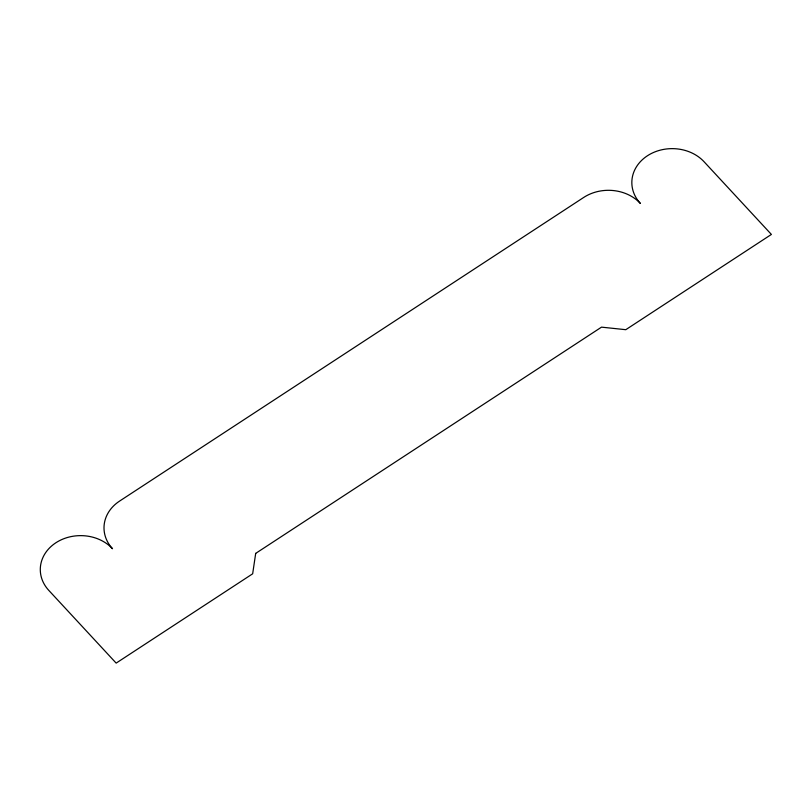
<?xml version="1.0" encoding="UTF-8"?>
<svg xmlns="http://www.w3.org/2000/svg" width="812" height="812" viewBox="0 0 812 812"><rect width="100%" height="100%" fill="white"/><g stroke="black" fill="none" stroke-linecap="round" stroke-linejoin="round"><path stroke-width="1.22" d="M255.689 553.388L252.664 573.8L116.157 663.11L48.811 590.405A40.377 33.942 0.1 0 1 55.855 542.781A40.377 33.942 0.1 0 1 112.523 548.729A40.377 33.942 0.1 0 1 119.557 501.105L583.686 197.458A40.377 33.942 0.1 0 1 640.353 203.406A40.377 33.942 0.1 0 1 647.397 155.782A40.377 33.942 0.1 0 1 704.055 161.73L771.4 234.435L625.788 329.692L601.509 327.145L255.689 553.388"/></g></svg>
